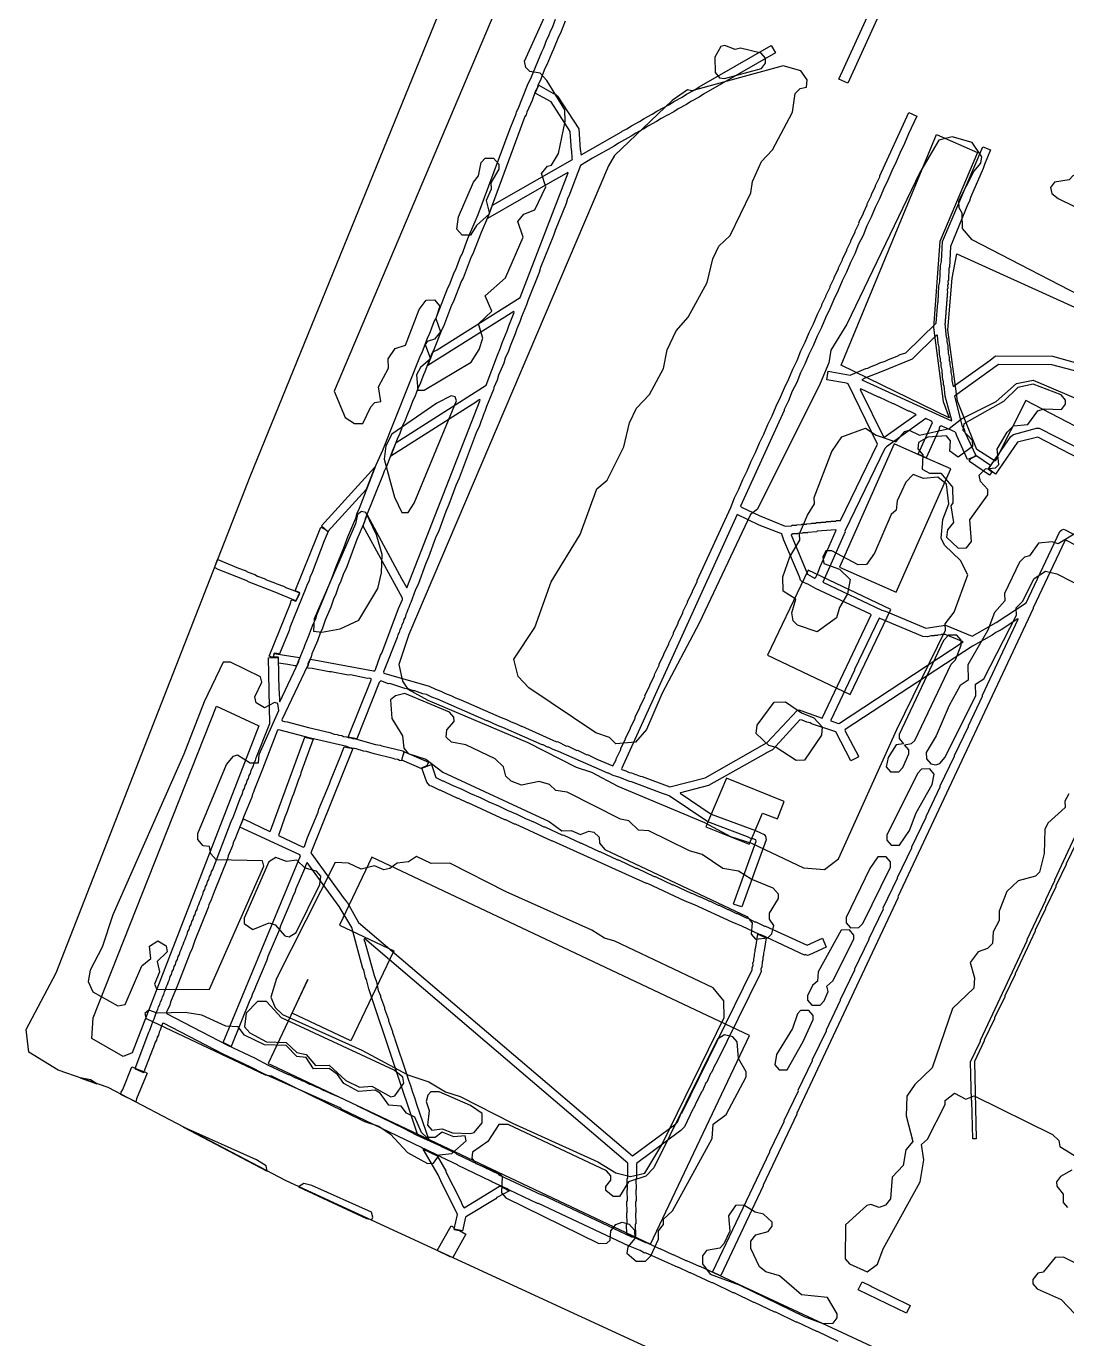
# Model space of a CAD drawing. Extents: x 1761 to 2705, y -3061 to -2273.
# Drawn here: x 1761.5 to 2013.1, y -2788.5 to -2471 of the extents above; entities that cross this region are included whole.
import ezdxf

# ---------------------------------------------------------------- set-up
doc = ezdxf.new("R2010")
doc.units = 0
for name, color, linetype in [('DOR_DOROZHKA', 40, 'CONTINUOUS'), ('DOR_LESTNICA', 6, 'CONTINUOUS'), ('DOR_PEREHOD', 9, 'CONTINUOUS'), ('DOR_TROPA_GRUNT', 42, 'CONTINUOUS'), ('DOR_TROTUAR', 8, 'CONTINUOUS'), ('GRANICA_UCHASTKA', 7, 'CONTINUOUS'), ('PL_DETSKAYA', 1, 'CONTINUOUS'), ('PL_SPORT', 5, 'CONTINUOUS'), ('ZEL_GAZON_LUG', 82, 'CONTINUOUS'), ('ZEL_LES_DREVESNYE', 94, 'CONTINUOUS'), ('ZEL_SPUTNIK_DOP', 40, 'CONTINUOUS'), ('ZEL_YANDEX_SHEMA', 92, 'CONTINUOUS')]:
    doc.layers.add(name, color=color, linetype=linetype)

msp = doc.modelspace()

# ---------------------------------------------------------------- linework, layer by layer
at = {"layer": 'DOR_DOROZHKA'}
for points in [[(2026.83, -2602.511), (2012.867, -2595.309), (2012.671, -2595.513), (2005.017, -2611.687), (2005.021, -2611.887), (1972.31, -2681.63), (1972.314, -2681.83), (1947.828, -2733.986), (1947.832, -2734.186), (1939.699, -2751.371), (1939.703, -2751.571), (1929.465, -2773.203), (1929.265, -2773.207), (1927.548, -2772.444), (1927.544, -2772.244), (1941.326, -2743.331), (1941.322, -2743.131), (1944.769, -2735.953), (1944.765, -2735.753), (1948.211, -2728.575), (1948.207, -2728.375), (1951.654, -2721.197), (1951.649, -2720.997), (1955.001, -2714.021), (1954.996, -2713.821), (1958.443, -2706.642), (1958.439, -2706.442), (1961.885, -2699.264), (1961.881, -2699.064), (1965.328, -2691.886), (1965.324, -2691.686), (1968.77, -2684.508), (1968.766, -2684.308), (1972.213, -2677.13), (1972.209, -2676.93), (1975.655, -2669.752), (1975.651, -2669.552), (1979.098, -2662.373), (1979.093, -2662.173), (1982.54, -2654.995), (1982.536, -2654.795), (1985.983, -2647.617), (1985.978, -2647.417), (1989.329, -2640.441), (1989.325, -2640.241), (1992.772, -2633.063), (1992.768, -2632.863), (2001.375, -2614.467), (2001.273, -2614.369), (1997.229, -2617.058), (1995.942, -2617.686), (1995.054, -2618.306), (1990.31, -2621.01), (1959.53, -2641.185), (1959.434, -2641.387), (1962.771, -2647.618), (1962.675, -2647.82), (1960.894, -2648.759), (1957.241, -2641.735), (1951.395, -2639.76), (1951.091, -2639.566), (1950.286, -2639.384), (1949.175, -2638.907), (1948.573, -2638.82), (1941.926, -2646.068), (1940.639, -2646.696), (1940.443, -2646.9), (1926.505, -2654.705), (1919.739, -2656.452), (1919.641, -2656.554), (1927.154, -2661.595), (1937.845, -2665.566), (1939.967, -2666.521), (1940.276, -2666.914), (1940.395, -2667.812), (1934.543, -2684.047), (1932.73, -2683.486), (1932.525, -2683.29), (1938.001, -2668.164), (1937.895, -2667.866), (1937.288, -2667.579), (1936.888, -2667.588), (1935.878, -2667.109), (1926.295, -2663.514), (1916.954, -2657.213), (1916.347, -2656.926), (1915.341, -2656.647), (1907.876, -2653.807), (1907.373, -2653.718), (1905.052, -2652.767), (1903.441, -2652.302), (1902.328, -2651.726), (1902.128, -2651.73), (1890.208, -2646.485), (1888.897, -2646.013), (1887.784, -2645.436), (1887.584, -2645.441), (1886.471, -2644.865), (1886.271, -2644.869), (1876.776, -2640.672), (1875.465, -2640.2), (1873.039, -2639.052), (1872.839, -2639.056), (1860.919, -2633.811), (1859.608, -2633.339), (1858.293, -2632.667), (1857.389, -2632.486), (1855.474, -2631.827), (1855.174, -2631.834), (1853.561, -2631.268), (1853.261, -2631.275), (1849.432, -2630.057), (1849.132, -2630.063), (1847.217, -2629.404), (1846.826, -2629.813), (1841.417, -2643.437), (1839.306, -2642.982), (1845.006, -2628.952), (1844.502, -2628.762), (1844.002, -2628.773), (1839.882, -2627.962), (1839.382, -2627.973), (1835.262, -2627.161), (1834.762, -2627.172), (1830.643, -2626.36), (1829.64, -2626.282), (1829.436, -2626.086), (1829.725, -2625.58), (1829.719, -2625.28), (1830.195, -2624.169), (1845.463, -2626.941), (1845.763, -2626.934), (1845.956, -2626.63), (1847.183, -2623.202), (1847.472, -2622.695), (1851.541, -2611.902), (1852.494, -2609.68), (1852.487, -2609.38), (1843.007, -2591.976), (1843.094, -2591.373), (1843.948, -2589.254), (1852.288, -2604.782), (1853.533, -2606.856), (1871.262, -2561.449), (1871.16, -2561.352), (1870.862, -2561.458), (1870.371, -2561.869), (1849.644, -2575.023), (1850.973, -2571.693), (1872.684, -2557.817), (1875.429, -2550.554), (1876.192, -2548.836), (1876.566, -2547.628), (1877.804, -2544.699), (1878.178, -2543.491), (1879.509, -2540.26), (1879.404, -2540.062), (1858.576, -2553.119), (1859.904, -2549.789), (1860.894, -2549.267), (1880.931, -2536.628), (1892.586, -2506.46), (1892.483, -2506.362), (1890.409, -2507.608), (1889.32, -2508.132), (1873.014, -2517.489), (1874.245, -2514.26), (1893.617, -2503.236), (1893.51, -2502.938), (1893.471, -2501.138), (1893.369, -2501.041), (1893.07, -2496.445), (1888.414, -2489.341), (1884.566, -2487.223), (1885.425, -2485.304), (1888.868, -2487.231), (1889.575, -2487.515), (1889.984, -2487.907), (1895.157, -2495.799), (1895.467, -2500.895), (1895.569, -2500.993), (1895.591, -2501.993), (1895.693, -2502.091), (1905.479, -2496.577), (1905.575, -2496.375), (1906.764, -2495.849), (1907.849, -2495.125), (1909.827, -2494.081), (1910.912, -2493.358), (1912.891, -2492.314), (1913.976, -2491.591), (1917.041, -2489.924), (1918.126, -2489.2), (1920.105, -2488.156), (1921.19, -2487.433), (1923.168, -2486.389), (1924.253, -2485.666), (1941.647, -2475.685), (1942.686, -2477.463), (1925.292, -2487.444), (1924.207, -2488.168), (1922.229, -2489.211), (1921.144, -2489.935), (1919.165, -2490.978), (1918.08, -2491.702), (1915.015, -2493.369), (1913.93, -2494.093), (1911.951, -2495.136), (1910.866, -2495.86), (1908.888, -2496.903), (1907.803, -2497.627), (1904.737, -2499.294), (1903.652, -2500.018), (1898.413, -2502.933), (1895.549, -2504.695), (1892.709, -2512.161), (1892.42, -2512.667), (1892.046, -2513.876), (1889.386, -2520.437), (1889.012, -2521.645), (1885.878, -2529.417), (1885.504, -2530.626), (1882.844, -2537.187), (1882.47, -2538.395), (1881.233, -2541.324), (1880.859, -2542.532), (1880.095, -2544.25), (1879.721, -2545.458), (1878.484, -2548.387), (1878.11, -2549.595), (1877.346, -2551.313), (1876.972, -2552.521), (1875.735, -2555.45), (1875.361, -2556.658), (1874.597, -2558.376), (1874.508, -2558.878), (1872.797, -2563.017), (1872.423, -2564.226), (1872.133, -2564.732), (1871.759, -2565.941), (1871.47, -2566.448), (1871.096, -2567.656), (1870.333, -2569.374), (1866.168, -2580.369), (1865.405, -2582.087), (1863.704, -2586.726), (1862.941, -2588.443), (1861.24, -2593.082), (1860.477, -2594.8), (1858.776, -2599.439), (1858.013, -2601.156), (1856.312, -2605.795), (1855.549, -2607.513), (1854.511, -2610.437), (1854.222, -2610.943), (1854.037, -2611.648), (1853.748, -2612.154), (1853.563, -2612.858), (1853.274, -2613.365), (1853.089, -2614.069), (1852.8, -2614.576), (1852.615, -2615.28), (1852.326, -2615.787), (1852.141, -2616.491), (1851.852, -2616.998), (1851.667, -2617.702), (1851.377, -2618.208), (1851.193, -2618.913), (1847.87, -2627.189), (1847.976, -2627.487), (1858.95, -2630.651), (1860.467, -2631.419), (1861.778, -2631.891), (1862.891, -2632.467), (1864.202, -2632.939), (1865.315, -2633.515), (1866.626, -2633.987), (1876.324, -2638.28), (1877.635, -2638.752), (1878.748, -2639.328), (1880.059, -2639.8), (1881.172, -2640.377), (1881.372, -2640.372), (1889.756, -2644.093), (1889.956, -2644.089), (1892.18, -2645.141), (1892.38, -2645.137), (1894.604, -2646.19), (1894.804, -2646.185), (1897.028, -2647.238), (1897.228, -2647.233), (1899.452, -2648.286), (1903.389, -2649.902), (1904.159, -2648.484), (1904.154, -2648.284), (1905.305, -2645.958), (1905.3, -2645.758), (1906.451, -2643.432), (1906.447, -2643.232), (1907.597, -2640.906), (1907.593, -2640.706), (1908.743, -2638.38), (1908.739, -2638.18), (1909.889, -2635.854), (1909.885, -2635.654), (1911.131, -2633.126), (1911.126, -2632.926), (1912.277, -2630.6), (1912.272, -2630.4), (1913.423, -2628.074), (1913.418, -2627.874), (1914.569, -2625.548), (1914.565, -2625.348), (1915.715, -2623.022), (1915.711, -2622.822), (1916.861, -2620.496), (1916.857, -2620.296), (1918.007, -2617.969), (1918.003, -2617.769), (1919.153, -2615.443), (1919.149, -2615.243), (1920.299, -2612.917), (1920.295, -2612.717), (1921.445, -2610.391), (1921.441, -2610.191), (1922.591, -2607.865), (1922.587, -2607.665), (1923.737, -2605.339), (1923.733, -2605.139), (1931.855, -2587.454), (1932.806, -2585.133), (1933.86, -2583.009), (1934.811, -2580.687), (1935.865, -2578.563), (1936.816, -2576.242), (1937.87, -2574.118), (1938.821, -2571.796), (1939.875, -2569.672), (1940.826, -2567.35), (1941.88, -2565.226), (1942.831, -2562.905), (1943.885, -2560.781), (1944.836, -2558.459), (1945.891, -2556.335), (1946.841, -2554.013), (1947.896, -2551.89), (1948.846, -2549.568), (1949.901, -2547.444), (1950.851, -2545.122), (1951.906, -2542.998), (1952.856, -2540.677), (1953.911, -2538.553), (1953.906, -2538.353), (1954.865, -2536.431), (1954.861, -2536.231), (1955.916, -2534.107), (1955.911, -2533.907), (1956.87, -2531.985), (1956.866, -2531.785), (1957.921, -2529.661), (1957.916, -2529.461), (1958.875, -2527.54), (1958.871, -2527.34), (1959.926, -2525.216), (1959.921, -2525.016), (1960.88, -2523.094), (1960.876, -2522.894), (1961.931, -2520.77), (1961.927, -2520.57), (1962.886, -2518.648), (1962.881, -2518.448), (1963.936, -2516.325), (1963.932, -2516.125), (1964.891, -2514.203), (1964.886, -2514.003), (1965.941, -2511.879), (1965.937, -2511.679), (1966.896, -2509.757), (1966.891, -2509.557), (1967.946, -2507.433), (1967.942, -2507.233), (1974.914, -2491.875), (1976.833, -2492.734), (1974.826, -2497.079), (1973.876, -2499.401), (1972.821, -2501.525), (1971.871, -2503.847), (1970.816, -2505.971), (1969.866, -2508.292), (1968.811, -2510.416), (1967.86, -2512.738), (1966.806, -2514.862), (1965.855, -2517.184), (1964.801, -2519.307), (1963.85, -2521.629), (1962.796, -2523.753), (1961.845, -2526.075), (1960.791, -2528.199), (1959.84, -2530.52), (1958.786, -2532.644), (1957.835, -2534.966), (1956.781, -2537.09), (1955.83, -2539.412), (1954.776, -2541.536), (1953.825, -2543.857), (1952.771, -2545.981), (1951.82, -2548.303), (1950.765, -2550.427), (1949.815, -2552.749), (1948.76, -2554.872), (1947.81, -2557.194), (1946.755, -2559.318), (1945.805, -2561.64), (1944.75, -2563.764), (1944.755, -2563.964), (1934.249, -2587.103), (1934.455, -2587.398), (1938.701, -2589.408), (1945.06, -2591.972), (1946.558, -2591.839), (1946.655, -2591.737), (1947.756, -2591.713), (1947.853, -2591.611), (1948.953, -2591.587), (1949.051, -2591.485), (1950.151, -2591.461), (1950.249, -2591.359), (1951.349, -2591.336), (1951.447, -2591.233), (1952.447, -2591.212), (1952.545, -2591.11), (1953.645, -2591.086), (1953.743, -2590.984), (1954.843, -2590.96), (1954.941, -2590.858), (1956.041, -2590.834), (1956.139, -2590.732), (1957.239, -2590.708), (1957.337, -2590.606), (1958.437, -2590.582), (1967.342, -2572.08), (1960.224, -2557.526), (1959.819, -2557.335), (1955.1, -2556.536), (1955.454, -2554.428), (1960.778, -2555.413), (1964.546, -2553.831), (1965.044, -2553.72), (1965.835, -2553.303), (1967.127, -2552.875), (1967.918, -2552.457), (1969.21, -2552.029), (1970.001, -2551.612), (1972.086, -2550.867), (1972.877, -2550.449), (1974.169, -2550.021), (1981.518, -2542.859), (1981.91, -2537.848), (1982.008, -2537.745), (1982.224, -2533.839), (1982.402, -2532.834), (1982.618, -2528.928), (1982.796, -2527.923), (1983.093, -2523.114), (1992.803, -2500.193), (1994.72, -2500.952), (1993.196, -2504.487), (1992.915, -2505.393), (1989.866, -2512.463), (1989.585, -2513.369), (1989.201, -2514.078), (1985.019, -2524.273), (1984.729, -2529.382), (1984.631, -2529.485), (1984.496, -2532.489), (1984.398, -2532.591), (1984.417, -2533.491), (1984.319, -2533.593), (1984.339, -2534.493), (1984.241, -2534.596), (1984.263, -2535.596), (1984.165, -2535.698), (1984.184, -2536.598), (1984.086, -2536.7), (1984.106, -2537.6), (1984.008, -2537.702), (1984.03, -2538.702), (1983.932, -2538.804), (1983.951, -2539.705), (1983.853, -2539.807), (1983.875, -2540.807), (1983.777, -2540.909), (1983.797, -2541.809), (1983.699, -2541.911), (1983.718, -2542.811), (1983.62, -2542.913), (1983.994, -2546.307), (1984.096, -2546.405), (1984.115, -2547.305), (1984.337, -2548.301), (1984.357, -2549.201), (1984.459, -2549.299), (1984.476, -2550.099), (1984.698, -2551.094), (1984.717, -2551.994), (1984.819, -2552.092), (1984.836, -2552.892), (1985.058, -2553.888), (1985.078, -2554.788), (1985.299, -2555.784), (1985.319, -2556.684), (1985.651, -2558.177), (1994.618, -2551.78), (1995.896, -2550.752), (2009.705, -2550.854), (2015.745, -2552.525)], [(2074.552, -2569.964), (2009.551, -2552.959), (1996.641, -2552.837), (1986.001, -2560.471), (1987.861, -2567.835), (1988.276, -2568.526), (1988.491, -2569.222), (1991.114, -2574.868), (1990.721, -2575.177), (1989.134, -2575.811), (1986.508, -2570.065), (1986.293, -2569.369), (1986.089, -2569.174), (1982.754, -2567.645), (1982.458, -2567.851), (1982.267, -2568.256), (1982.271, -2568.456), (1979.12, -2575.428), (1977.201, -2574.569), (1980.637, -2566.89), (1980.43, -2566.595), (1979.015, -2565.925), (1969.557, -2572.733), (1969.166, -2573.141), (1959.493, -2593.161), (1959.497, -2593.361), (1954.156, -2605.482), (1968.41, -2612.278), (1969.317, -2612.559), (1979.01, -2616.651), (1983.798, -2615.948), (1990.259, -2618.609), (1996.09, -2615.282), (2003.291, -2610.524), (2011.422, -2593.239), (2011.913, -2592.828), (2012.311, -2592.72), (2012.713, -2592.811), (2042.871, -2608.668)], [(2023.935, -2579.662), (2006.127, -2570.442), (2001.25, -2571.648), (1995.914, -2579.367), (1994.186, -2578.104), (1999.62, -2570.282), (2000.209, -2569.769), (2005.779, -2568.248), (2006.479, -2568.233), (2021.757, -2576.107)]]:
    msp.add_lwpolyline(points, dxfattribs=at)
for points in [[(1985.328, -2566.389), (1983.701, -2560.521), (1983.444, -2557.925), (1983.342, -2557.827), (1983.325, -2557.027), (1983.103, -2556.031), (1983.084, -2555.131), (1982.982, -2555.033), (1982.964, -2554.233), (1982.743, -2553.238), (1982.723, -2552.338), (1982.621, -2552.24), (1982.604, -2551.44), (1982.382, -2550.444), (1982.363, -2549.544), (1982.261, -2549.446), (1982.243, -2548.646), (1982.022, -2547.65), (1981.883, -2545.852), (1981.679, -2545.657), (1975.704, -2551.589), (1968.266, -2554.651), (1964.296, -2556.138), (1963.604, -2556.553), (1985.23, -2566.491)], [(1976.693, -2564.974), (1975.074, -2564.109), (1974.874, -2564.113), (1971.335, -2562.389), (1971.135, -2562.393), (1967.798, -2560.764), (1967.598, -2560.769), (1963.352, -2558.759), (1963.154, -2558.864), (1968.909, -2570.545)], [(1834.43, -2593.261), (1832.899, -2591.894), (1845.8, -2577.708), (1843.714, -2583.056)], [(1917.106, -2655.008), (1925.664, -2652.822), (1940.687, -2644.293), (1947.923, -2636.533), (1948.321, -2636.424), (1948.824, -2636.514), (1953.967, -2638.404), (1965.834, -2613.434), (1965.63, -2613.239), (1952.389, -2607.021), (1950.667, -2606.058), (1949.152, -2605.39), (1948.743, -2604.999), (1948.526, -2604.203), (1944.733, -2595.381), (1944.201, -2593.891), (1943.996, -2593.696), (1938.751, -2591.708), (1933.392, -2589.122), (1905.406, -2650.659), (1905.511, -2650.856), (1906.517, -2651.135), (1907.326, -2651.518), (1907.828, -2651.607), (1908.637, -2651.99), (1909.139, -2652.079), (1909.948, -2652.461), (1910.45, -2652.551)], [(1952.134, -2604.525), (1952.43, -2604.319), (1952.909, -2603.308), (1953.381, -2601.997), (1957.386, -2592.906), (1957.284, -2592.808), (1952.79, -2593.205), (1952.693, -2593.308), (1950.495, -2593.455), (1950.397, -2593.557), (1949.297, -2593.581), (1949.199, -2593.683), (1948.099, -2593.707), (1948.001, -2593.809), (1946.901, -2593.833), (1946.505, -2594.042), (1950.413, -2603.562)], [(1826.688, -2610.037), (1821.438, -2607.85), (1815.384, -2605.479), (1814.675, -2605.094), (1807.914, -2602.439), (1807.206, -2602.054), (1807.005, -2602.058), (1807.667, -2600.243), (1807.862, -2600.039), (1812.81, -2602.133), (1814.423, -2602.698), (1815.132, -2603.083), (1816.745, -2603.649), (1817.454, -2604.034), (1819.067, -2604.599), (1819.775, -2604.984), (1821.388, -2605.549), (1822.097, -2605.934), (1823.71, -2606.5), (1824.419, -2606.885), (1826.032, -2607.45), (1827.547, -2608.118)], [(1956.082, -2639.058), (1957.897, -2639.719), (1958.195, -2639.613), (1988.086, -2619.957), (1983.543, -2618.054), (1983.445, -2618.156), (1982.745, -2618.172), (1982.647, -2618.274), (1981.947, -2618.289), (1981.849, -2618.391), (1981.149, -2618.406), (1981.052, -2618.508), (1980.351, -2618.523), (1979.456, -2618.743), (1978.354, -2618.667), (1967.751, -2614.193), (1961.817, -2626.628), (1961.821, -2626.828), (1956.078, -2638.858)], [(1827.588, -2623.925), (1826.827, -2625.743), (1826.427, -2625.751), (1824.719, -2625.388), (1822.512, -2625.135), (1822.482, -2623.735), (1822.38, -2623.638), (1821.279, -2623.661), (1821.46, -2622.757), (1823.971, -2623.203), (1827.584, -2623.725)], [(1908.757, -2764.045), (1908.25, -2763.756), (1907.85, -2763.765), (1906.737, -2763.189), (1906.687, -2760.888), (1906.785, -2760.786), (1906.727, -2758.086), (1906.825, -2757.984), (1906.766, -2755.284), (1906.864, -2755.182), (1906.808, -2752.582), (1906.906, -2752.479), (1906.848, -2749.779), (1906.945, -2749.677), (1906.968, -2746.075), (1843.261, -2691.722), (1843.169, -2692.124), (1843.378, -2692.52), (1845.655, -2700.675), (1846.188, -2702.164), (1846.633, -2704.256), (1847.161, -2705.545), (1847.168, -2705.845), (1848.124, -2708.426), (1848.13, -2708.726), (1849.087, -2711.306), (1849.093, -2711.607), (1850.049, -2714.187), (1850.056, -2714.487), (1850.584, -2715.776), (1850.59, -2716.077), (1853.472, -2724.419), (1853.907, -2726.01), (1854.435, -2727.299), (1854.869, -2728.891), (1855.398, -2730.18), (1855.832, -2731.771), (1858.82, -2740.411), (1856.194, -2739.268), (1844.324, -2703.905), (1843.775, -2701.616), (1843.566, -2701.22), (1843.125, -2699.329), (1842.916, -2698.933), (1840.202, -2689.087), (1837.19, -2683.949), (1829.456, -2673.311), (1829.069, -2673.919), (1828.788, -2674.826), (1826.692, -2679.674), (1826.411, -2680.58), (1826.026, -2681.289), (1825.746, -2682.195), (1822.984, -2688.658), (1822.703, -2689.565), (1819.942, -2696.028), (1819.661, -2696.934), (1816.899, -2703.397), (1816.619, -2704.304), (1816.234, -2705.013), (1815.953, -2705.919), (1815.568, -2706.628), (1811.008, -2717.832), (1809.086, -2716.873), (1827.821, -2671.745), (1827.615, -2671.449), (1813.163, -2664.758), (1814.02, -2662.738), (1820.389, -2665.802), (1820.587, -2665.698), (1828.901, -2643.007), (1830.912, -2643.464), (1827.887, -2651.633), (1827.798, -2652.135), (1827.226, -2653.448), (1826.193, -2656.572), (1825.621, -2657.885), (1824.588, -2661.009), (1824.016, -2662.322), (1822.511, -2666.757), (1828.476, -2669.63), (1828.772, -2669.423), (1829.526, -2667.306), (1832.095, -2661.147), (1832.28, -2660.443), (1834.848, -2654.284), (1835.033, -2653.58), (1837.601, -2647.421), (1838.356, -2645.304), (1840.467, -2645.758), (1830.306, -2670.991), (1838.351, -2682.123), (1839.173, -2683.106), (1841.876, -2687.85), (1908.129, -2744.249), (1918.567, -2736.519), (1918.959, -2736.111), (1919.913, -2733.989), (1920.109, -2733.784), (1937.073, -2699.3), (1937.063, -2698.8), (1937.25, -2698.196), (1937.239, -2697.696), (1937.426, -2697.091), (1937.415, -2696.591), (1937.602, -2695.987), (1937.591, -2695.487), (1937.778, -2694.883), (1937.767, -2694.383), (1937.955, -2693.778), (1938.388, -2690.667), (1940.407, -2691.524), (1939.974, -2694.635), (1939.787, -2695.239), (1939.798, -2695.739), (1939.611, -2696.344), (1939.622, -2696.844), (1939.435, -2697.448), (1939.358, -2698.55), (1939.171, -2699.155), (1939.182, -2699.655), (1938.995, -2700.259), (1928.259, -2722.002), (1928.063, -2722.207), (1927.204, -2724.126), (1927.009, -2724.331), (1926.054, -2726.452), (1925.858, -2726.657), (1924.999, -2728.576), (1924.804, -2728.78), (1923.945, -2730.7), (1923.749, -2730.904), (1922.89, -2732.824), (1922.694, -2733.028), (1920.685, -2737.274), (1919.804, -2738.193), (1909.07, -2746.129), (1909.048, -2749.732), (1908.95, -2749.834), (1909.006, -2752.434), (1908.908, -2752.536), (1908.967, -2755.236), (1908.869, -2755.338), (1908.927, -2758.039), (1908.829, -2758.141), (1908.885, -2760.741), (1908.788, -2760.843), (1908.846, -2763.543)], [(1878.398, -2752.795), (1875.33, -2754.362), (1875.037, -2754.669), (1867.925, -2758.925), (1867.729, -2759.129), (1867, -2762.446), (1864.99, -2761.99), (1865.814, -2758.47), (1861.737, -2750.354), (1861.104, -2748.867), (1857.468, -2742.642), (1860.905, -2744.268), (1862.985, -2747.925), (1862.989, -2748.125), (1866.438, -2754.955), (1867.071, -2756.442), (1867.379, -2756.835), (1875.972, -2751.647), (1876.172, -2751.643), (1877.994, -2752.604), (1878.396, -2752.695)], [(1974.386, -2782.338), (1962.658, -2776.688), (1963.617, -2774.766), (1965.841, -2775.819), (1966.045, -2776.014), (1975.247, -2780.518)]]:
    msp.add_lwpolyline(points, close=True, dxfattribs=at)
at = {"layer": 'DOR_LESTNICA'}
for points in [[(1994.418, -2579.599), (1989.645, -2576.301), (1989.542, -2576.203), (1989.929, -2575.594), (1991.217, -2574.966), (1991.112, -2574.768), (1994.666, -2577.193), (1994.086, -2578.106), (1995.001, -2578.786)], [(1820.879, -2623.67), (1820.273, -2623.383), (1825.401, -2610.666), (1825.586, -2609.961), (1825.782, -2609.757), (1826.69, -2610.137), (1827.649, -2608.216), (1827.545, -2608.018), (1826.536, -2607.639), (1831.949, -2594.216), (1832.706, -2592.198), (1833.717, -2592.677), (1834.432, -2593.361), (1834.53, -2593.259), (1833.577, -2595.481), (1830.641, -2603.148), (1830.067, -2604.361), (1829.882, -2605.066), (1829.308, -2606.279), (1829.123, -2606.983), (1825.226, -2616.472), (1825.041, -2617.177), (1822.762, -2622.829), (1821.458, -2622.657), (1821.179, -2623.663)], [(1858.367, -2649.974), (1857.176, -2650.4), (1857.078, -2650.502), (1857.182, -2650.7), (1852.334, -2648.604), (1852.608, -2647.397), (1852.991, -2646.588), (1858.748, -2649.065)]]:
    msp.add_lwpolyline(points, close=True, dxfattribs=at)
at = {"layer": 'DOR_PEREHOD'}
for points in [[(1787.985, -2731.236), (1784.344, -2729.414), (1784.433, -2728.912), (1784.818, -2728.203), (1787.002, -2722.753), (1787.708, -2723.038), (1787.812, -2723.236), (1789.832, -2724.093), (1790.13, -2723.986), (1790.736, -2724.273), (1788.17, -2730.532)], [(1864.639, -2768.901), (1864.034, -2768.714), (1860.899, -2767.181), (1864.272, -2761.205), (1864.981, -2761.589), (1864.887, -2761.892), (1864.992, -2762.09), (1866.298, -2762.361), (1867.818, -2763.229)]]:
    msp.add_lwpolyline(points, close=True, dxfattribs=at)
at = {"layer": 'DOR_TROPA_GRUNT'}
msp.add_lwpolyline([(2015.449, -2668.492), (2012.959, -2673.648), (2012.963, -2673.848), (2010.473, -2679.004), (2010.478, -2679.204), (2007.988, -2684.361), (2007.992, -2684.561), (2005.502, -2689.717), (2005.506, -2689.917), (2000.626, -2700.228), (2000.631, -2700.428), (1998.141, -2705.585), (1998.145, -2705.785), (1995.655, -2710.941), (1995.66, -2711.141), (1993.17, -2716.298), (1993.174, -2716.498), (1990.78, -2721.452), (1991.184, -2740.153), (1990.384, -2740.17), (1990.185, -2730.97), (1990.083, -2730.872), (1989.882, -2721.571), (1992.274, -2716.517), (1992.27, -2716.317), (2003.554, -2692.161), (2003.549, -2691.961), (2008.047, -2682.459), (2008.042, -2682.259), (2010.245, -2677.709), (2010.241, -2677.509), (2032.901, -2628.794)], dxfattribs=at)
at = {"layer": 'DOR_TROTUAR'}
for points in [[(1978.875, -2443.664), (1960.153, -2484.79), (1958.031, -2483.835), (1977.325, -2441.396)], [(1957.826, -2789.199), (1952.871, -2786.805), (1952.671, -2786.809), (1947.919, -2784.51), (1947.719, -2784.515), (1942.765, -2782.12), (1942.565, -2782.125), (1937.611, -2779.73), (1937.41, -2779.735), (1932.658, -2777.436), (1932.458, -2777.441), (1927.504, -2775.046), (1927.304, -2775.051), (1922.148, -2772.561), (1921.948, -2772.565), (1919.319, -2771.321), (1919.119, -2771.325), (1911.239, -2767.794), (1911.039, -2767.798), (1909.926, -2767.222), (1907.1, -2766.082), (1885.367, -2755.846), (1885.167, -2755.851), (1878.394, -2752.595), (1878.194, -2752.599), (1877.787, -2752.308), (1874.048, -2750.588), (1873.844, -2750.392), (1865.959, -2746.661), (1865.755, -2746.465), (1861.813, -2744.649), (1861.609, -2744.453), (1857.768, -2742.635), (1857.366, -2742.544), (1857.059, -2742.25), (1837.748, -2732.963), (1837.544, -2732.767), (1818.955, -2724.464), (1815.616, -2722.735), (1809.147, -2719.673), (1794.677, -2712.182), (1794.479, -2712.286), (1794.099, -2713.195), (1793.914, -2713.899), (1793.625, -2714.406), (1793.44, -2715.11), (1793.151, -2715.617), (1792.966, -2716.321), (1792.677, -2716.828), (1792.302, -2718.036), (1792.013, -2718.543), (1789.93, -2723.991), (1787.81, -2723.136), (1791.122, -2714.36), (1791.412, -2713.853), (1792.164, -2711.636), (1792.453, -2711.129), (1793.017, -2709.416), (1793.306, -2708.91), (1793.491, -2708.205), (1793.78, -2707.699), (1793.965, -2706.995), (1794.254, -2706.488), (1794.439, -2705.784), (1794.728, -2705.277), (1794.913, -2704.573), (1795.202, -2704.066), (1795.387, -2703.362), (1795.676, -2702.855), (1795.861, -2702.151), (1796.15, -2701.645), (1796.335, -2700.94), (1796.625, -2700.434), (1796.809, -2699.729), (1797.099, -2699.223), (1797.284, -2698.519), (1797.573, -2698.012), (1797.758, -2697.308), (1798.047, -2696.801), (1798.232, -2696.097), (1798.521, -2695.59), (1798.706, -2694.886), (1798.995, -2694.379), (1799.18, -2693.675), (1799.469, -2693.169), (1799.654, -2692.464), (1799.943, -2691.958), (1800.128, -2691.253), (1800.417, -2690.747), (1800.602, -2690.042), (1800.891, -2689.536), (1801.076, -2688.832), (1801.366, -2688.325), (1801.55, -2687.621), (1801.84, -2687.114), (1802.024, -2686.41), (1802.314, -2685.903), (1802.499, -2685.199), (1802.788, -2684.692), (1802.973, -2683.988), (1803.262, -2683.482), (1803.447, -2682.777), (1803.736, -2682.271), (1803.921, -2681.566), (1804.21, -2681.06), (1804.395, -2680.355), (1804.684, -2679.849), (1804.869, -2679.145), (1805.158, -2678.638), (1805.343, -2677.934), (1805.632, -2677.427), (1805.817, -2676.723), (1806.106, -2676.216), (1806.291, -2675.512), (1806.581, -2675.005), (1811.032, -2663.403), (1811.606, -2662.19), (1813.214, -2657.853), (1813.788, -2656.64), (1813.973, -2655.936), (1814.262, -2655.429), (1814.447, -2654.725), (1814.736, -2654.219), (1814.921, -2653.514), (1815.21, -2653.008), (1815.395, -2652.303), (1815.684, -2651.797), (1815.869, -2651.092), (1816.443, -2649.879), (1816.628, -2649.175), (1816.917, -2648.669), (1817.102, -2647.964), (1820.425, -2639.688), (1820.082, -2623.787), (1822.382, -2623.738), (1822.555, -2631.738), (1822.657, -2631.836), (1822.711, -2634.336), (1822.813, -2634.434), (1827.406, -2624.73), (1827.399, -2624.43), (1827.688, -2623.923), (1827.873, -2623.219), (1828.732, -2621.299), (1828.917, -2620.595), (1829.776, -2618.675), (1830.72, -2616.053), (1831.579, -2614.134), (1831.764, -2613.43), (1835.47, -2604.345), (1836.414, -2601.723), (1838.316, -2597.18), (1839.26, -2594.558), (1841.163, -2590.014), (1841.537, -2588.806), (1842.111, -2587.593), (1846.087, -2577.101), (1847.711, -2573.564), (1856.821, -2550.656), (1857.206, -2549.947), (1858.626, -2546.214), (1859.011, -2545.506), (1860.147, -2542.48), (1860.531, -2541.771), (1863.472, -2534.304), (1863.857, -2533.595), (1864.992, -2530.569), (1865.377, -2529.86), (1866.512, -2526.834), (1866.897, -2526.125), (1868.317, -2522.393), (1870.792, -2516.536), (1878.547, -2495.758), (1879.972, -2492.225), (1880.061, -2491.723), (1880.446, -2491.014), (1882.723, -2485.262), (1883.68, -2483.24), (1886.15, -2477.184), (1886.631, -2476.273), (1887.387, -2474.256), (1887.868, -2473.345), (1888.244, -2472.236), (1888.725, -2471.325), (1889.482, -2469.308)], [(1891.793, -2469.758), (1890.655, -2472.684), (1890.175, -2473.595), (1889.037, -2476.521), (1888.557, -2477.432), (1887.419, -2480.358), (1886.939, -2481.269), (1885.801, -2484.195), (1885.321, -2485.106), (1885.04, -2486.013), (1884.653, -2486.621), (1883.803, -2488.941), (1882.563, -2491.769), (1882.378, -2492.473), (1882.087, -2492.88), (1873.011, -2517.389), (1871.487, -2520.923), (1869.497, -2526.069), (1869.112, -2526.778), (1867.122, -2531.923), (1866.737, -2532.632), (1864.747, -2537.778), (1864.363, -2538.486), (1862.373, -2543.632), (1861.988, -2544.341), (1859.998, -2549.486), (1859.613, -2550.195), (1857.908, -2554.634), (1857.523, -2555.343), (1856.673, -2557.663), (1856.288, -2558.371), (1855.437, -2560.691), (1855.053, -2561.399), (1854.202, -2563.719), (1853.817, -2564.428), (1852.967, -2566.747), (1852.582, -2567.456), (1851.732, -2569.776), (1851.347, -2570.484), (1850.496, -2572.804), (1850.112, -2573.512), (1848.598, -2577.547), (1848.022, -2578.66), (1847.837, -2579.365), (1843.468, -2590.165), (1843.283, -2590.869), (1841.476, -2595.21), (1838.825, -2602.171), (1838.25, -2603.384), (1837.591, -2605.299), (1837.017, -2606.512), (1836.358, -2608.428), (1835.784, -2609.641), (1835.125, -2611.556), (1833.792, -2614.686), (1833.133, -2616.602), (1832.559, -2617.815), (1831.9, -2619.73), (1830.567, -2622.86), (1830.382, -2623.565), (1829.619, -2625.282), (1829.625, -2625.582), (1823.308, -2638.825), (1823.412, -2639.023), (1823.917, -2639.212), (1824.619, -2639.297), (1829.752, -2640.687), (1834.88, -2641.877), (1835.989, -2642.253), (1836.691, -2642.338), (1837.095, -2642.53), (1837.797, -2642.614), (1838.202, -2642.806), (1838.904, -2642.891), (1839.308, -2643.082), (1840.01, -2643.167), (1840.415, -2643.358), (1841.117, -2643.443), (1845.948, -2644.74), (1847.052, -2644.916), (1847.456, -2645.107), (1852.585, -2646.297), (1852.789, -2646.493), (1852.236, -2648.706), (1851.734, -2648.617), (1851.33, -2648.425), (1850.628, -2648.34), (1850.223, -2648.149), (1845.597, -2647.048), (1843.784, -2646.487), (1843.082, -2646.402), (1841.269, -2645.841), (1839.762, -2645.574), (1839.056, -2645.289), (1830.208, -2643.279), (1822.56, -2641.243), (1822.262, -2641.349), (1818.663, -2650.732), (1816.666, -2655.578), (1816.481, -2656.282), (1816.192, -2656.788), (1816.007, -2657.493), (1814.011, -2662.338), (1813.826, -2663.043), (1812.304, -2666.678), (1812.119, -2667.382), (1811.545, -2668.595), (1811.36, -2669.299), (1810.312, -2671.723), (1810.127, -2672.428), (1806.897, -2680.401), (1806.238, -2682.317), (1805.664, -2683.53), (1805.479, -2684.234), (1802.25, -2692.208), (1801.591, -2694.123), (1801.017, -2695.336), (1798.176, -2702.801), (1796.369, -2707.143), (1796.184, -2707.847), (1795.421, -2709.565), (1795.428, -2709.865), (1810.201, -2717.549), (1816.671, -2720.611), (1820.01, -2722.34), (1824.862, -2724.637), (1825.062, -2724.632), (1826.579, -2725.4), (1826.779, -2725.396), (1828.297, -2726.163), (1828.497, -2726.159), (1830.014, -2726.927), (1830.214, -2726.922), (1831.731, -2727.69), (1831.931, -2727.686), (1833.449, -2728.453), (1833.649, -2728.449), (1835.166, -2729.216), (1837.084, -2729.975), (1841.531, -2732.08), (1841.736, -2732.276), (1852.857, -2737.639), (1855.792, -2739.176), (1861.855, -2741.947), (1862.059, -2742.142), (1865.394, -2743.671), (1865.598, -2743.867), (1875.607, -2748.653), (1875.811, -2748.849), (1886.122, -2753.729), (1886.322, -2753.725), (1907.852, -2763.865), (1908.252, -2763.856), (1911.285, -2765.291), (1911.485, -2765.287), (1914.518, -2766.722), (1914.718, -2766.718), (1917.75, -2768.153), (1917.95, -2768.149), (1920.983, -2769.584), (1921.183, -2769.58), (1924.215, -2771.015), (1924.415, -2771.011), (1981.317, -2797.496)]]:
    msp.add_lwpolyline(points, dxfattribs=at)
msp.add_lwpolyline([(1954.964, -2693.811), (1950.903, -2695.7), (1950.405, -2695.81), (1949.901, -2695.621), (1949.703, -2695.726), (1939.192, -2690.85), (1938.992, -2690.854), (1934.544, -2688.749), (1932.222, -2687.799), (1923.127, -2683.593), (1920.805, -2682.643), (1911.71, -2678.437), (1911.51, -2678.441), (1888.875, -2668.125), (1888.675, -2668.129), (1879.782, -2664.019), (1879.582, -2664.023), (1877.458, -2662.969), (1877.258, -2662.973), (1868.364, -2658.863), (1868.164, -2658.867), (1866.04, -2657.812), (1865.84, -2657.817), (1861.595, -2655.807), (1861.395, -2655.812), (1859.473, -2654.853), (1859.071, -2654.761), (1858.351, -2653.876), (1857.178, -2650.5), (1859.461, -2649.65), (1860.528, -2652.729), (1862.147, -2653.594), (1862.347, -2653.59), (1864.471, -2654.645), (1866.793, -2655.595), (1868.917, -2656.65), (1871.238, -2657.6), (1873.362, -2658.655), (1875.684, -2659.605), (1877.808, -2660.66), (1880.13, -2661.61), (1882.254, -2662.665), (1884.575, -2663.615), (1886.699, -2664.67), (1886.899, -2664.666), (1891.145, -2666.675), (1891.345, -2666.671), (1895.59, -2668.68), (1895.79, -2668.676), (1900.036, -2670.685), (1900.236, -2670.681), (1904.482, -2672.69), (1904.682, -2672.686), (1908.927, -2674.695), (1909.127, -2674.691), (1913.373, -2676.7), (1913.573, -2676.696), (1917.819, -2678.705), (1918.019, -2678.701), (1922.264, -2680.71), (1922.464, -2680.706), (1924.386, -2681.665), (1924.586, -2681.661), (1926.71, -2682.715), (1926.91, -2682.711), (1928.831, -2683.67), (1929.031, -2683.666), (1931.155, -2684.72), (1931.355, -2684.716), (1933.277, -2685.675), (1933.477, -2685.671), (1935.601, -2686.725), (1935.801, -2686.721), (1937.723, -2687.68), (1937.923, -2687.676), (1940.047, -2688.73), (1940.247, -2688.726), (1950.351, -2693.31), (1954.017, -2691.63)], close=True, dxfattribs=at)
at = {"layer": 'GRANICA_UCHASTKA'}
msp.add_lwpolyline([(1923.86, -2796.236), (1824.317, -2750.362), (1781.307, -2727.779), (1769.209, -2723.538), (1762.112, -2719.189), (1761.493, -2713.699), (1768.701, -2700.037), (1815.633, -2579.96), (1870.741, -2444.7), (1902.219, -2373.483), (1926.14, -2322.94), (1946.342, -2285.484), (1955.094, -2273.789), (1957.583, -2273.235), (1968.246, -2280.509), (2001.158, -2298.807), (2123.307, -2372.208), (2156.73, -2390.996), (2211.989, -2424.82), (2320.792, -2482.501), (2368.399, -2509.487), (2413.007, -2536.537)], dxfattribs=at)
at = {"layer": 'PL_DETSKAYA'}
for points in [[(1970.589, -2612.089), (1950.575, -2602.578), (1949.682, -2604.438), (1940.761, -2623.134), (1960.775, -2632.645)], [(1925.842, -2664.724), (1936.353, -2668.917), (1937.341, -2666.567), (1939.505, -2661.423), (1943.182, -2662.769), (1944.755, -2658.571), (1930.869, -2652.887), (1926.761, -2662.564)]]:
    msp.add_lwpolyline(points, close=True, dxfattribs=at)
at = {"layer": 'PL_SPORT'}
msp.add_lwpolyline([(1971.379, -2572.019), (1958.131, -2601.885), (1971.86, -2607.936), (1985.095, -2578.07), (1978.111, -2574.989)], close=True, dxfattribs=at)
at = {"layer": 'ZEL_GAZON_LUG'}
msp.add_lwpolyline([(1807.467, -2635.5), (1817.752, -2640.239), (1787.085, -2719.399), (1784.964, -2720.246), (1777.374, -2715.94), (1777.656, -2710.919)], close=True, dxfattribs=at)
at = {"layer": 'ZEL_LES_DREVESNYE'}
for points in [[(1981.605, -2497.209), (1991.529, -2501.536), (1982.44, -2523.072), (1980.894, -2543.881), (1983.237, -2561.771), (1984.655, -2565.734), (1958.583, -2553.02)], [(2084.219, -2545.295), (2097.904, -2552.882), (2087.785, -2578.661), (2082.718, -2582.036), (2075.429, -2588.475), (2073.177, -2593.998), (2068.208, -2591.417), (2065.956, -2595.916), (2028.729, -2576.638), (2025.202, -2573.032), (2003.203, -2561.552), (1995.849, -2576.262), (1991.339, -2573.403), (1986.732, -2561.681), (1984.388, -2544.47), (1985.435, -2531.933), (1986.534, -2526.076), (2074.437, -2565.896)], [(1912.427, -2765.643), (1936.366, -2715.21), (1845.034, -2672.037), (1837.22, -2688.507), (1850.351, -2694.714), (1840.021, -2716.484), (1825.787, -2709.754), (1829.625, -2701.669), (1819.993, -2721.958), (1820.73, -2722.303)]]:
    msp.add_lwpolyline(points, close=True, dxfattribs=at)
at = {"layer": 'ZEL_SPUTNIK_DOP'}
for points in [[(1928.081, -2482.231), (1929.108, -2483.459), (1930.364, -2483.682), (1939.316, -2481.238), (1940.289, -2479.966), (1940.262, -2478.716), (1939.235, -2477.488), (1934.208, -2476.346), (1932.963, -2476.623), (1930.441, -2475.677), (1929.446, -2475.948), (1928, -2478.481)], [(2009.223, -2509.993), (2009.506, -2511.488), (2011.033, -2512.706), (2041.875, -2527.797), (2044.88, -2527.983), (2048.028, -2523.162), (2048.006, -2522.162), (2046.979, -2520.934), (2032.327, -2514.247), (2029.822, -2514.051), (2026.767, -2511.615), (2017.42, -2507.315), (2014.664, -2507.124), (2013.686, -2508.146), (2010.196, -2508.722)], [(2011.809, -2560.214), (2004.999, -2557.609), (2001.265, -2558.44), (1997.835, -2561.766), (1988.198, -2567.227), (1987.981, -2568.733), (1990.285, -2571.184), (1990.317, -2572.684), (1986.871, -2575.26), (1984.839, -2573.803), (1985.035, -2571.298), (1984.007, -2570.069), (1979.513, -2570.416), (1977.29, -2571.715), (1977.072, -2573.221), (1978.354, -2574.694), (1978.18, -2578.199), (1979.952, -2579.161), (1982.702, -2579.102), (1985.528, -2582.543), (1985.609, -2586.293), (1985.125, -2587.054), (1985.711, -2591.043), (1984.249, -2592.826), (1984.037, -2594.581), (1986.846, -2597.272), (1988.847, -2597.229), (1990.064, -2595.702), (1989.701, -2590.457), (1994.071, -2584.359), (1994.044, -2583.109), (1992.251, -2581.147), (1991.969, -2579.652), (1993.436, -2578.12), (1995.931, -2577.816), (1996.665, -2577.049), (1996.334, -2573.305), (1998.747, -2569.25), (2000.215, -2567.718), (2003.71, -2567.392), (2006.14, -2564.088), (2007.629, -2563.556), (2011.885, -2563.714), (2012.858, -2562.442), (2012.836, -2561.442)], [(1986.55, -2618.289), (1984.55, -2618.333), (1983.327, -2619.61), (1972.563, -2642.354), (1972.584, -2643.354), (1973.611, -2644.582), (1971.867, -2644.87), (1969.931, -2647.914), (1969.48, -2650.175), (1970.507, -2651.403), (1972.507, -2651.36), (1973.485, -2650.338), (1974.915, -2647.056), (1974.894, -2646.056), (1973.867, -2644.827), (1975.611, -2644.539), (1976.345, -2643.773), (1985.201, -2625.322), (1986.18, -2624.3), (1987.604, -2620.768), (1987.577, -2619.518)], [(1849.568, -2634.006), (1849.915, -2638.501), (1852.507, -2642.697), (1852.822, -2645.692), (1853.849, -2646.92), (1858.132, -2648.328), (1862.202, -2651.492), (1887.974, -2663.442), (1891.023, -2665.627), (1893.273, -2665.578), (1895.544, -2666.53), (1897.528, -2665.737), (1898.784, -2665.96), (1900.061, -2667.183), (1900.093, -2668.683), (1901.376, -2670.156), (1935.745, -2686.422), (1937.027, -2687.895), (1936.837, -2690.651), (1937.864, -2691.879), (1940.859, -2691.564), (1941.837, -2690.543), (1942.294, -2688.532), (1941.261, -2687.053), (1941.229, -2685.553), (1943.404, -2682.004), (1943.382, -2681.004), (1942.099, -2679.531), (1936.801, -2677.395), (1933.757, -2675.459), (1929.991, -2674.79), (1924.915, -2671.398), (1921.893, -2670.463), (1912.035, -2665.673), (1909.529, -2665.477), (1907.23, -2663.276), (1905.219, -2662.819), (1892.323, -2656.344), (1889.562, -2655.903), (1888.029, -2654.436), (1885.513, -2653.74), (1881.279, -2654.582), (1878.757, -2653.636), (1877.48, -2652.413), (1876.932, -2650.173), (1874.888, -2648.216), (1867.812, -2644.867), (1864.296, -2644.193), (1863.019, -2642.97), (1863.231, -2641.214), (1864.938, -2639.176), (1864.916, -2638.176), (1863.889, -2636.948), (1853.036, -2632.43), (1850.797, -2632.979)], [(1979.997, -2650.698), (1977.996, -2650.741), (1977.018, -2651.763), (1969.586, -2666.681), (1969.613, -2667.931), (1970.64, -2669.159), (1972.641, -2669.116), (1975.065, -2665.562), (1976.723, -2661.274), (1980.578, -2654.437), (1981.024, -2651.926)], [(1821.877, -2672.124), (1820.148, -2673.161), (1814.19, -2686.797), (1814.217, -2688.047), (1816.249, -2689.504), (1820.217, -2687.918), (1821.728, -2688.385), (1824.037, -2691.087), (1825.043, -2691.315), (1826.771, -2690.277), (1832.523, -2678.647), (1832.73, -2676.642), (1831.703, -2675.413), (1828.937, -2674.722), (1826.893, -2672.766), (1824.399, -2673.07)], [(1969.45, -2671.937), (1967.45, -2671.98), (1965.509, -2674.773), (1959.763, -2686.653), (1959.79, -2687.904), (1960.817, -2689.132), (1962.817, -2689.089), (1963.795, -2688.067), (1970.504, -2674.415), (1970.477, -2673.165)], [(1960.577, -2689.637), (1958.577, -2689.681), (1953.043, -2699.805), (1952.842, -2702.061), (1951.613, -2703.088), (1950.417, -2705.615), (1950.439, -2706.615), (1951.466, -2707.844), (1953.466, -2707.8), (1954.444, -2706.779), (1955.396, -2704.507), (1955.119, -2703.262), (1956.592, -2701.98), (1961.626, -2691.866), (1961.604, -2690.866)], [(1814.687, -2709.799), (1814.257, -2713.06), (1815.539, -2714.533), (1819.588, -2716.696), (1824.344, -2716.844), (1826.898, -2719.29), (1829.159, -2719.741), (1831.468, -2722.443), (1834.719, -2722.372), (1838.8, -2726.036), (1842.088, -2727.716), (1845.083, -2727.401), (1849.642, -2730.054), (1850.637, -2729.783), (1852.822, -2726.734), (1852.54, -2725.239), (1850.502, -2723.532), (1823.214, -2710.865), (1819.628, -2706.94), (1817.377, -2706.989)], [(1950.743, -2709.11), (1948.743, -2709.153), (1948.009, -2709.919), (1946.834, -2713.447), (1942.969, -2719.783), (1942.523, -2722.294), (1943.55, -2723.523), (1945.55, -2723.48), (1949.405, -2716.643), (1951.791, -2711.339), (1951.77, -2710.338)], [(1933.398, -2716.739), (1932.371, -2715.51), (1930.36, -2715.053), (1928.632, -2716.091), (1913.296, -2747.189), (1911.339, -2749.232), (1907.115, -2750.574), (1904.941, -2754.123), (1903.441, -2754.155), (1901.658, -2752.693), (1901.637, -2751.693), (1902.854, -2750.166), (1902.833, -2749.166), (1901.806, -2747.937), (1878.051, -2736.694), (1875.8, -2736.743), (1873.137, -2740.802), (1869.441, -2743.384), (1869.223, -2744.889), (1870.25, -2746.118), (1875.549, -2748.254), (1876.571, -2749.233), (1876.407, -2753.238), (1877.434, -2754.467), (1899.934, -2765.487), (1901.934, -2765.443), (1902.668, -2764.677), (1902.869, -2762.422), (1904.087, -2760.895), (1905.576, -2760.362), (1907.337, -2760.824), (1908.619, -2762.297), (1908.663, -2764.298), (1906.956, -2766.335), (1906.738, -2767.841), (1909.031, -2769.792), (1911.282, -2769.744), (1912.505, -2768.467), (1914.418, -2764.423), (1914.375, -2762.423), (1915.593, -2760.896), (1915.566, -2759.646), (1917.773, -2757.597), (1927.4, -2740.13), (1927.575, -2736.625), (1930.776, -2734.304), (1935.582, -2725.196), (1935.555, -2723.946), (1933.735, -2720.733)], [(1858.637, -2729.61), (1858.17, -2731.121), (1858.968, -2733.355), (1858.544, -2736.866), (1859.571, -2738.094), (1862.066, -2737.79), (1864.588, -2738.736), (1868.843, -2738.894), (1869.838, -2738.623), (1871.789, -2736.329), (1871.741, -2734.079), (1868.947, -2732.138), (1861.371, -2728.8), (1859.371, -2728.843)], [(1933.002, -2756.268), (1931.306, -2758.806), (1931.637, -2762.55), (1930.202, -2765.583), (1929.223, -2766.605), (1925.984, -2767.175), (1925.011, -2768.447), (1925.054, -2770.447), (1926.858, -2772.909), (1933.918, -2775.508), (1949.592, -2783.173), (1954.13, -2784.826), (1956.63, -2784.772), (1957.603, -2783.501), (1957.581, -2782.501), (1955.245, -2778.549), (1948.978, -2777.934), (1943.625, -2773.297), (1940.353, -2772.367), (1938.826, -2771.15), (1936.729, -2766.693), (1936.691, -2764.943), (1937.909, -2763.415), (1940.893, -2762.601), (1941.866, -2761.329), (1941.844, -2760.329), (1939.801, -2758.372), (1937.79, -2757.915), (1935.002, -2756.224)], [(2004.927, -2774.224), (2004.949, -2775.224), (2005.976, -2776.452), (2011.786, -2779.078), (2015.111, -2782.508), (2018.862, -2782.427), (2029.226, -2787.456), (2031.226, -2787.413), (2031.96, -2786.647), (2032.161, -2784.391), (2034.352, -2781.592), (2034.069, -2780.098), (2032.542, -2778.88), (2012.314, -2768.811), (2010.314, -2768.855), (2007.39, -2772.42), (2006.145, -2772.697)]]:
    msp.add_lwpolyline(points, close=True, dxfattribs=at)
for points in [[(2015.283, -2593.656), (2011.087, -2596.248), (2009.576, -2595.78), (2006.331, -2596.101), (2004.146, -2599.149), (2002.901, -2599.426), (2001.678, -2600.703), (1998.09, -2608.285), (1998.128, -2610.035), (1995.687, -2612.839), (1994.029, -2617.127), (1989.207, -2625.486), (1989.288, -2629.236), (1987.315, -2630.529), (1984.667, -2635.339), (1981.574, -2642.66), (1979.16, -2646.714), (1979.193, -2648.214), (1980.22, -2649.442), (1981.475, -2649.665), (1982.47, -2649.394), (1983.687, -2647.867), (1991.119, -2632.948), (1991.06, -2630.198), (1993.033, -2628.905), (2000.954, -2613.476), (2000.916, -2611.726), (2002.384, -2610.193), (2005.265, -2604.628), (2007.977, -2602.819), (2010.744, -2603.509), (2018.33, -2607.347)], [(2013.644, -2656.724), (2012.682, -2658.496), (2012.714, -2659.996), (2008.545, -2663.838), (2007.828, -2665.354), (2007.702, -2671.11), (2006.549, -2675.637), (2005.571, -2676.659), (2001.342, -2677.751), (1998.646, -2680.31), (1996.748, -2685.104), (1996.797, -2687.354), (1995.356, -2690.137), (1995.166, -2692.892), (1993.943, -2694.169), (1991.709, -2694.968), (1989.763, -2697.511), (1990.844, -2701.24), (1990.648, -2703.745), (1985.5, -2708.609), (1980.558, -2722.973), (1976.394, -2727.065), (1974.453, -2729.859), (1974.306, -2734.614), (1975.941, -2740.832), (1974.234, -2742.87), (1973.565, -2746.637), (1970.874, -2749.446), (1970.488, -2754.707), (1969.27, -2756.234), (1967.781, -2756.767), (1965.764, -2756.06), (1964.77, -2756.332), (1959.617, -2760.945), (1959.545, -2769.201), (1960.572, -2770.43), (1964.866, -2772.338), (1967.328, -2770.534), (1968.747, -2766.751), (1977.652, -2750.55), (1978.538, -2745.279), (1977.957, -2741.539), (1979.43, -2740.257), (1983.752, -2731.909), (1983.731, -2730.909), (1985.943, -2729.11), (1988.726, -2730.551), (1990.709, -2729.758), (2009.671, -2739.103), (2011.204, -2740.571), (2011.486, -2742.065), (2015.035, -2744.24)], [(2014.361, -2747.756), (2011.643, -2749.316), (2010.67, -2750.587), (2010.691, -2751.588), (2012.235, -2753.555), (2012.278, -2755.555), (2013.305, -2756.784)]]:
    msp.add_lwpolyline(points, dxfattribs=at)
at = {"layer": 'ZEL_YANDEX_SHEMA'}
for points in [[(1883.307, -2447.43), (1835.947, -2559.261), (1838.587, -2565.707), (1840.87, -2567.159), (1842.87, -2567.115), (1844.784, -2563.072), (1845.762, -2562.05), (1847.257, -2561.768), (1846.681, -2558.279), (1849.084, -2553.724), (1849.036, -2551.474), (1850.732, -2548.936), (1853.216, -2548.132), (1856.532, -2539.556), (1858.234, -2537.268), (1860.234, -2537.225), (1861.516, -2538.698), (1860.581, -2541.72), (1861.651, -2544.948), (1860.189, -2546.731), (1858.45, -2547.269), (1857.966, -2548.03), (1859.291, -2551.503), (1856.835, -2553.557), (1855.872, -2555.329), (1856.203, -2559.073), (1857.703, -2559.041), (1869.064, -2552.292), (1870.999, -2549.249), (1871.94, -2546.477), (1870.864, -2542.998), (1874.049, -2539.928), (1872.468, -2536.21), (1877.377, -2531.852), (1881.666, -2522.004), (1880.335, -2518.281), (1881.797, -2516.498), (1884.526, -2515.439), (1887.157, -2509.879), (1886.087, -2506.651), (1887.549, -2504.868), (1888.544, -2504.597), (1890.234, -2501.809), (1891.817, -2494.02), (1891.758, -2491.27), (1887.351, -2484.112), (1885.813, -2482.394), (1883.302, -2481.948), (1882.28, -2480.969), (1881.998, -2479.475), (1895.127, -2450.426)], [(2065.366, -2561.558), (1990.237, -2522.66), (1987.927, -2519.958), (1987.846, -2516.208), (1987.069, -2514.974), (1987.031, -2513.224), (1990.63, -2506.143), (1992.337, -2504.105), (1992.555, -2502.599), (1990.229, -2499.148), (1985.446, -2497.75), (1982.213, -2498.571), (1977.63, -2506.424), (1959.912, -2543.075), (1956.047, -2549.412), (1955.612, -2552.423), (1953.47, -2557.472), (1938.367, -2587.814), (1936.644, -2589.102), (1924.205, -2615.384), (1915.316, -2632.335), (1911.505, -2641.172), (1908.82, -2644.231), (1904.075, -2644.584), (1902.542, -2643.116), (1899.265, -2641.937), (1883.021, -2631.032), (1880.462, -2628.336), (1879.37, -2624.107), (1884.458, -2616.493), (1888.471, -2605.401), (1895.478, -2593.993), (1899.491, -2582.901), (1901.947, -2580.847), (1906.025, -2572.755), (1907.401, -2566.972), (1909.075, -2563.434), (1912.255, -2560.113), (1915.62, -2553.787), (1916.523, -2549.266), (1918.676, -2544.717), (1921.606, -2541.402), (1926.178, -2533.049), (1927.554, -2527.266), (1928.989, -2524.233), (1931.685, -2521.674), (1936.714, -2511.31), (1937.154, -2508.549), (1939.302, -2503.75), (1941.993, -2500.94), (1946.799, -2491.832), (1947.451, -2487.315), (1948.674, -2486.038), (1950.169, -2485.756), (1950.381, -2484), (1948.833, -2481.783), (1944.555, -2480.624), (1922.423, -2486.606), (1921.417, -2486.377), (1917.721, -2488.958), (1903.751, -2502.267), (1902.305, -2504.799), (1853.978, -2618.152), (1851.635, -2625.457), (1852.471, -2629.441), (1853.764, -2631.414), (1858.574, -2634.061), (1882.808, -2644.293), (1894.443, -2650.295), (1898.22, -2651.464), (1904.546, -2654.829), (1925.497, -2663.631), (1931.823, -2666.997), (1936.862, -2668.639), (1949.497, -2674.619), (1954.508, -2675.011), (1957.955, -2672.435), (1972.035, -2641.115), (1983.773, -2617.099), (1983.741, -2615.599), (1985.931, -2612.8), (1989.237, -2603.724), (1987.411, -2600.261), (1983.58, -2596.592), (1982.792, -2594.858), (1983.195, -2590.347), (1984.614, -2586.565), (1984.011, -2581.825), (1981.973, -2580.118), (1978.479, -2580.444), (1975.957, -2579.498), (1974.245, -2581.286), (1972.092, -2585.835), (1971.89, -2588.09), (1970.662, -2589.117), (1966.612, -2598.46), (1964.671, -2601.253), (1962.671, -2601.296), (1956.345, -2597.931), (1954.845, -2597.963), (1954.127, -2599.48), (1954.409, -2600.974), (1958.192, -2602.393), (1960.746, -2604.84), (1960.072, -2608.356), (1958.142, -2611.649), (1957.446, -2614.166), (1952.766, -2617.519), (1947.978, -2615.871), (1946.956, -2614.893), (1946.663, -2612.898), (1947.593, -2609.626), (1944.549, -2607.691), (1944.474, -2604.191), (1946.121, -2599.403), (1948.535, -2595.348), (1948.502, -2593.848), (1950.405, -2589.305), (1952.096, -2586.517), (1952.064, -2585.017), (1956.326, -2573.919), (1958.751, -2570.365), (1964.458, -2568.24), (1966.996, -2569.936), (1971.784, -2571.584), (1973.98, -2569.035), (1974.975, -2568.763), (1977.502, -2569.96), (1984.72, -2568.303), (1987.671, -2565.988), (1996.085, -2561.804), (2000.994, -2557.446), (2004.978, -2556.609), (2026.184, -2565.656)]]:
    msp.add_lwpolyline(points, dxfattribs=at)
for points in [[(1874.5, -2502.899), (1875.782, -2504.372), (1875.809, -2505.622), (1873.879, -2508.915), (1873.912, -2510.416), (1872.721, -2513.193), (1873.541, -2516.427), (1870.351, -2519.247), (1868.899, -2521.53), (1866.899, -2521.573), (1865.617, -2520.1), (1866.052, -2517.089), (1869.624, -2508.757), (1870.841, -2507.23), (1871.521, -2503.964), (1872.5, -2502.942)], [(1865.242, -2560.629), (1864.236, -2560.401), (1860.774, -2562.226), (1849.93, -2569.714), (1848.489, -2572.497), (1848.059, -2575.758), (1850.509, -2584.96), (1852.341, -2588.672), (1853.841, -2588.64), (1855.292, -2586.357), (1865.513, -2561.624)], [(1843.585, -2588.611), (1842.579, -2588.383), (1841.595, -2589.154), (1841.144, -2591.415), (1831.135, -2614.394), (1830.95, -2617.399), (1832.955, -2617.606), (1837.439, -2616.759), (1841.896, -2614.661), (1846.485, -2607.058), (1847.404, -2603.286), (1847.556, -2598.781), (1846.204, -2594.058)], [(1810.85, -2624.837), (1809.1, -2624.875), (1804.555, -2634.478), (1799.575, -2647.092), (1782.406, -2685.983), (1779.823, -2693.793), (1776.942, -2699.358), (1776.501, -2702.119), (1777.555, -2704.598), (1783.631, -2707.968), (1785.376, -2707.68), (1789.426, -2698.338), (1791.638, -2696.539), (1791.323, -2693.545), (1793.297, -2692.251), (1795.324, -2693.458), (1795.606, -2694.953), (1793.155, -2697.257), (1793.709, -2699.746), (1792.523, -2702.773), (1793.05, -2704.013), (1805.807, -2703.987), (1818.92, -2674.189), (1818.643, -2672.944), (1807.381, -2672.687), (1806.099, -2671.214), (1805.811, -2669.469), (1804.306, -2669.252), (1803.023, -2667.778), (1802.991, -2666.278), (1809.885, -2649.621), (1811.591, -2647.583), (1812.586, -2647.311), (1815.63, -2649.247), (1817.63, -2649.203), (1817.836, -2647.198), (1822.61, -2636.589), (1822.322, -2634.845), (1821.567, -2634.611), (1819.093, -2635.915), (1817.066, -2634.708), (1816.784, -2633.213), (1818.458, -2629.675), (1818.181, -2628.431)], [(1942.377, -2634.502), (1945.127, -2634.442), (1948.937, -2637.111), (1951.964, -2638.297), (1954.013, -2640.504), (1953.806, -2642.509), (1949.686, -2648.601), (1947.685, -2648.644), (1942.865, -2645.497), (1941.104, -2645.035), (1938.039, -2642.099), (1938.246, -2640.094)], [(1836.16, -2673.316), (1822.009, -2701.386), (1820.606, -2705.919), (1821.66, -2708.397), (1823.448, -2710.109), (1842.643, -2718.699), (1853.779, -2724.712), (1858.817, -2726.354), (1862.871, -2728.768), (1866.399, -2729.942), (1879.045, -2736.423), (1899.757, -2745.73), (1904.067, -2748.388), (1907.588, -2749.313), (1911.072, -2748.487), (1915.177, -2741.645), (1930.269, -2710.803), (1930.182, -2706.803), (1927.612, -2703.607), (1903.857, -2692.364), (1901.34, -2691.668), (1898.297, -2689.732), (1877.585, -2680.425), (1863.928, -2673.466), (1859.427, -2673.563), (1855.889, -2671.889), (1853.916, -2673.182), (1851.172, -2673.492), (1849.449, -2674.78), (1847.954, -2675.062), (1845.682, -2674.111), (1842.448, -2674.931), (1839.416, -2673.496)], [(1790.175, -2709.828), (1790.452, -2711.073), (1819.261, -2724.708), (1820.766, -2724.925), (1843.266, -2735.945), (1846.793, -2737.119), (1849.587, -2739.06), (1853.684, -2743.474), (1858.494, -2746.121), (1859.994, -2746.089), (1861.451, -2744.057), (1864.446, -2743.742), (1867.881, -2740.666), (1867.604, -2739.421), (1864.859, -2739.731), (1862.082, -2738.54), (1860.359, -2739.828), (1858.359, -2739.871), (1857.082, -2738.648), (1855.501, -2734.93), (1853.479, -2733.973), (1852.191, -2732.25), (1849.186, -2732.065), (1847.121, -2729.108), (1845.854, -2728.385), (1841.859, -2728.722), (1838.316, -2726.797), (1836.767, -2724.579), (1834.735, -2723.123), (1830.985, -2723.204), (1829.175, -2720.491), (1826.92, -2720.29), (1824.36, -2717.594), (1819.104, -2717.457), (1814.3, -2715.06), (1812.757, -2713.092), (1809.751, -2712.907), (1803.941, -2710.281), (1799.925, -2709.617), (1793.175, -2709.763), (1791.158, -2709.056)], [(1774.503, -2725.424), (1778.536, -2726.838), (1777.014, -2725.87)], [(1799.525, -2737.39), (1819.763, -2747.959), (1819.486, -2746.714), (1817.204, -2745.263)], [(1827.35, -2751.797), (1843.774, -2759.446), (1845.029, -2759.669), (1845.269, -2759.164), (1844.992, -2757.919), (1830.595, -2751.477), (1828.584, -2751.02)]]:
    msp.add_lwpolyline(points, close=True, dxfattribs=at)

doc.saveas('drawing.dxf')
